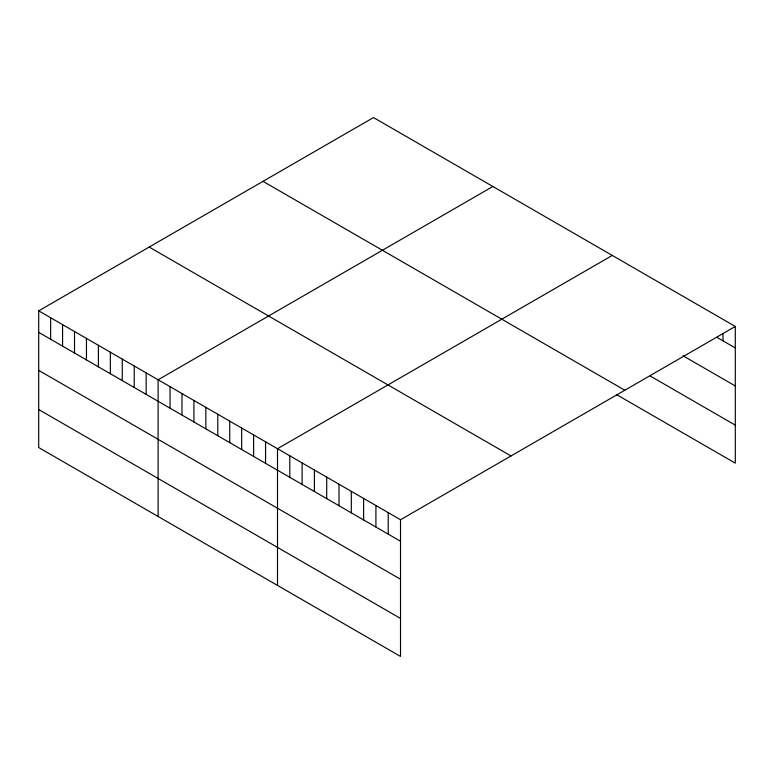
<?xml version="1.0" encoding="UTF-8"?>
<svg xmlns="http://www.w3.org/2000/svg" width="774" height="774" viewBox="0 0 774 774"><rect width="100%" height="100%" fill="white"/><g stroke="black" fill="none" stroke-linecap="round" stroke-linejoin="round"><path stroke-width="1.16" d="M38.7 310.848L400.516 519.741L400.516 656.439L38.7 447.546L38.7 310.848L373.484 117.561L735.3 326.454L735.3 463.152L616.385 394.498M492.883 186.495L158.099 379.782L158.099 516.481M612.282 255.43L277.498 448.717L277.498 585.415M400.516 519.741L735.3 326.454M716.85 337.3L735.3 347.952M683.016 355.779L735.3 385.965M650.208 376.009L735.3 425.139M263.005 181.339L624.821 390.231M149.179 247.061L510.995 455.954M38.7 332.346L400.516 541.239M38.7 370.359L400.516 579.252M38.7 409.533L400.516 618.426M723.003 333.681L723.003 340.85M388.209 512.63L388.209 534.137M375.912 505.528L375.912 527.026M363.606 498.427L363.606 519.925M351.309 491.326L351.309 512.823M339.002 484.224L339.002 505.722M326.705 477.123L326.705 498.62M314.399 470.021L314.399 491.519M302.102 462.92L302.102 484.418M289.795 455.818L289.795 477.316M265.559 441.819L265.559 463.316M253.62 434.93L253.62 456.428M241.682 428.032L241.682 449.53M229.743 421.143L229.743 442.641M217.794 414.245L217.794 435.743M205.855 407.356L205.855 428.854M193.916 400.458L193.916 421.956M181.977 393.569L181.977 415.067M170.038 386.671L170.038 408.169M146.16 372.884L146.16 394.382M134.221 365.996L134.221 387.493M122.282 359.097L122.282 380.595M110.343 352.209L110.343 373.707M98.395 345.31L98.395 366.808M86.456 338.422L86.456 359.92M74.517 331.524L74.517 353.021M62.578 324.635L62.578 346.133M50.639 317.737L50.639 339.235"/></g></svg>
